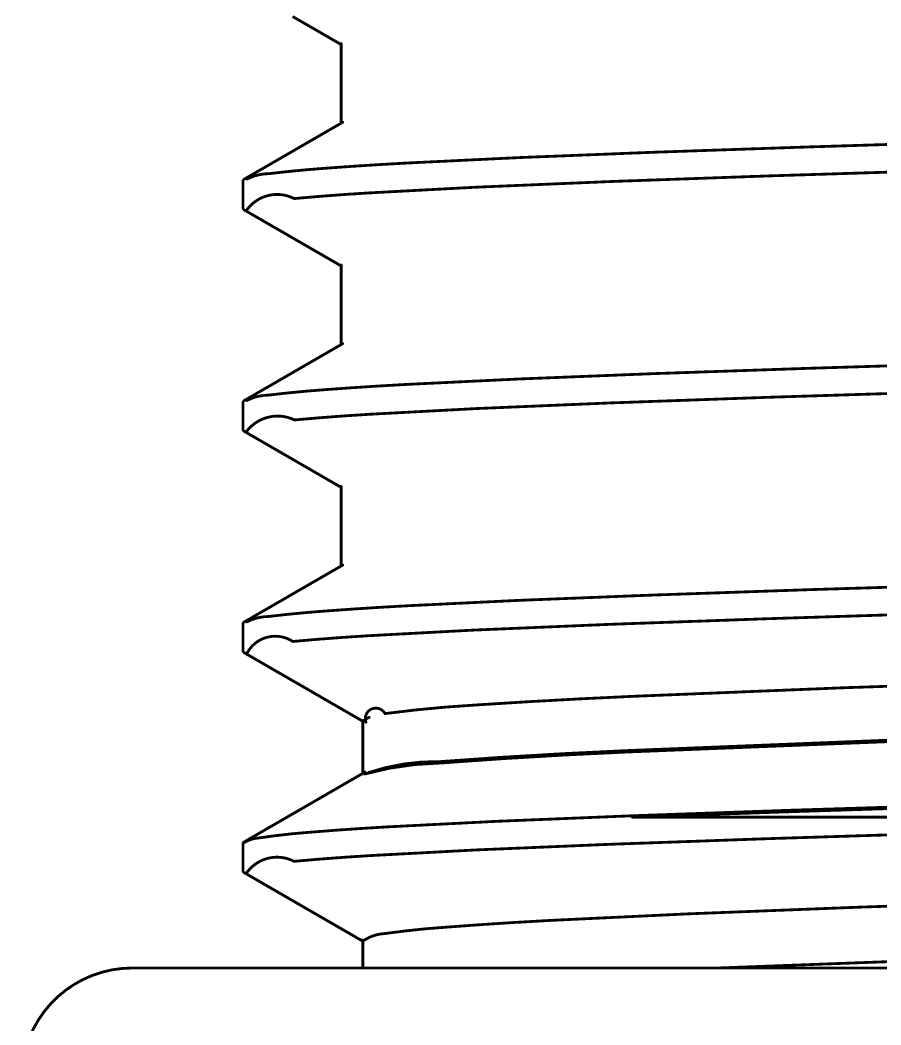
# Model space of a CAD drawing. Header units: inches. Extents: x -6 to 430, y 0 to 90.
# Drawn here: x 15.494 to 19.381, y 50.243 to 54.782 of the extents above; entities that cross this region are included whole.
import ezdxf

# ---------------------------------------------------------------- set-up
doc = ezdxf.new("R2010")
doc.units = ezdxf.units.IN
doc.layers.add('Mechanical 1', color=6, linetype='Continuous')

msp = doc.modelspace()

# ---------------------------------------------------------------- linework, layer by layer
at = {"layer": 'Mechanical 1'}
for points in [[(16.7243, 54.7979, 0.0127, 0.0127, 0), (16.7681, 54.7726, 0.0127, 0.0127, 0)], [(16.7681, 54.7726, 0.0127, 0.0127, 0), (16.812, 54.7472, 0.0127, 0.0127, 0)], [(16.812, 54.7472, 0.0127, 0.0127, 0), (16.8559, 54.7219, 0.0127, 0.0127, 0)], [(16.8559, 54.7219, 0.0127, 0.0127, 0), (16.8997, 54.6965, 0.0127, 0.0127, 0)], [(16.8997, 54.6965, 0.0127, 0.0127, 0), (16.9436, 54.6712, 0.0127, 0.0127, 0)], [(16.9436, 54.316, 0.0127, 0.0127, 0), (16.9436, 54.6752, 0.0127, 0.0127, 0)], [(16.8617, 54.2687, 0.0127, 0.0127, 0), (16.9508, 54.3202, 0.0127, 0.0127, 0)], [(16.7726, 54.2172, 0.0127, 0.0127, 0), (16.8172, 54.2429, 0.0127, 0.0127, 0)], [(16.8172, 54.2429, 0.0127, 0.0127, 0), (16.8617, 54.2687, 0.0127, 0.0127, 0)], [(19.0662, 54.2091, 0.0127, 0.0127, 0), (19.8526, 54.2334, 0.0127, 0.0127, 0)], [(16.6835, 54.1656, 0.0127, 0.0127, 0), (16.728, 54.1914, 0.0127, 0.0127, 0)], [(16.728, 54.1914, 0.0127, 0.0127, 0), (16.7726, 54.2172, 0.0127, 0.0127, 0)], [(18.3594, 54.1849, 0.0127, 0.0127, 0), (19.0662, 54.2091, 0.0127, 0.0127, 0)], [(16.6389, 54.1399, 0.0127, 0.0127, 0), (16.6835, 54.1656, 0.0127, 0.0127, 0)], [(17.2475, 54.1364, 0.0127, 0.0127, 0), (17.7484, 54.1606, 0.0127, 0.0127, 0)], [(17.7484, 54.1606, 0.0127, 0.0127, 0), (18.3594, 54.1849, 0.0127, 0.0127, 0)], [(16.5498, 54.0884, 0.0127, 0.0127, 0), (16.5944, 54.1141, 0.0127, 0.0127, 0)], [(16.5944, 54.1141, 0.0127, 0.0127, 0), (16.6389, 54.1399, 0.0127, 0.0127, 0)], [(16.6168, 54.0879, 0.0127, 0.0127, -0.01173), (16.8687, 54.1122, 0.0127, 0.0127, 0)], [(16.8687, 54.1122, 0.0127, 0.0127, -0.005504), (17.2475, 54.1364, 0.0127, 0.0127, 0)], [(18.8877, 54.0783, 0.0127, 0.0127, 0), (19.7052, 54.104, 0.0127, 0.0127, 0)], [(16.5, 53.9311, 0.0127, 0.0127, 0), (16.5, 54.0561, 0.0127, 0.0127, 0)], [(16.5052, 54.0626, 0.0127, 0.0127, 0), (16.5498, 54.0884, 0.0127, 0.0127, 0)], [(16.5186, 54.0637, 0.0127, 0.0127, -0.117616), (16.6168, 54.0879, 0.0127, 0.0127, 0)], [(17.5538, 54.0269, 0.0127, 0.0127, 0), (18.1643, 54.0526, 0.0127, 0.0127, 0)], [(18.1643, 54.0526, 0.0127, 0.0127, 0), (18.8877, 54.0783, 0.0127, 0.0127, 0)], [(17.0721, 54.0012, 0.0127, 0.0127, 0), (17.5538, 54.0269, 0.0127, 0.0127, 0)], [(16.5174, 53.924, 0.0127, 0.0127, -0.371371), (16.7313, 53.9755, 0.0127, 0.0127, 0)], [(16.7313, 53.9755, 0.0127, 0.0127, -0.008204), (17.0721, 54.0012, 0.0127, 0.0127, 0)], [(16.5043, 53.9251, 0.0127, 0.0127, 0), (16.5922, 53.8743, 0.0127, 0.0127, 0)], [(16.5922, 53.8743, 0.0127, 0.0127, 0), (16.6361, 53.8489, 0.0127, 0.0127, 0)], [(16.6361, 53.8489, 0.0127, 0.0127, 0), (16.68, 53.8236, 0.0127, 0.0127, 0)], [(16.68, 53.8236, 0.0127, 0.0127, 0), (16.7239, 53.7982, 0.0127, 0.0127, 0)], [(16.7239, 53.7982, 0.0127, 0.0127, 0), (16.7679, 53.7728, 0.0127, 0.0127, 0)], [(16.7679, 53.7728, 0.0127, 0.0127, 0), (16.8118, 53.7474, 0.0127, 0.0127, 0)], [(16.8118, 53.7474, 0.0127, 0.0127, 0), (16.8557, 53.722, 0.0127, 0.0127, 0)], [(16.8557, 53.722, 0.0127, 0.0127, 0), (16.8996, 53.6966, 0.0127, 0.0127, 0)], [(16.8996, 53.6966, 0.0127, 0.0127, 0), (16.9436, 53.6712, 0.0127, 0.0127, 0)], [(16.9436, 53.316, 0.0127, 0.0127, 0), (16.9436, 53.6752, 0.0127, 0.0127, 0)], [(16.8611, 53.2683, 0.0127, 0.0127, 0), (16.9502, 53.3198, 0.0127, 0.0127, 0)], [(16.772, 53.2168, 0.0127, 0.0127, 0), (16.8165, 53.2426, 0.0127, 0.0127, 0)], [(16.8165, 53.2426, 0.0127, 0.0127, 0), (16.8611, 53.2683, 0.0127, 0.0127, 0)], [(19.062, 53.209, 0.0127, 0.0127, 0), (19.8491, 53.2333, 0.0127, 0.0127, 0)], [(16.6829, 53.1653, 0.0127, 0.0127, 0), (16.7274, 53.191, 0.0127, 0.0127, 0)], [(16.7274, 53.191, 0.0127, 0.0127, 0), (16.772, 53.2168, 0.0127, 0.0127, 0)], [(18.3547, 53.1847, 0.0127, 0.0127, 0), (19.062, 53.209, 0.0127, 0.0127, 0)], [(16.6383, 53.1395, 0.0127, 0.0127, 0), (16.6829, 53.1653, 0.0127, 0.0127, 0)], [(17.2431, 53.1362, 0.0127, 0.0127, 0), (17.7437, 53.1604, 0.0127, 0.0127, 0)], [(17.7437, 53.1604, 0.0127, 0.0127, 0), (18.3547, 53.1847, 0.0127, 0.0127, 0)], [(16.5492, 53.088, 0.0127, 0.0127, 0), (16.5938, 53.1138, 0.0127, 0.0127, 0)], [(16.5938, 53.1138, 0.0127, 0.0127, 0), (16.6383, 53.1395, 0.0127, 0.0127, 0)], [(16.6146, 53.0876, 0.0127, 0.0127, -0.011966), (16.8652, 53.1119, 0.0127, 0.0127, 0)], [(16.8652, 53.1119, 0.0127, 0.0127, -0.005552), (17.2431, 53.1362, 0.0127, 0.0127, 0)], [(18.89, 53.0784, 0.0127, 0.0127, 0), (19.7071, 53.104, 0.0127, 0.0127, 0)], [(16.5, 52.9311, 0.0127, 0.0127, 0), (16.5, 53.0561, 0.0127, 0.0127, 0)], [(16.5046, 53.0623, 0.0127, 0.0127, 0), (16.5492, 53.088, 0.0127, 0.0127, 0)], [(16.5178, 53.0633, 0.0127, 0.0127, -0.118964), (16.6146, 53.0876, 0.0127, 0.0127, 0)], [(17.5562, 53.027, 0.0127, 0.0127, 0), (18.1668, 53.0527, 0.0127, 0.0127, 0)], [(18.1668, 53.0527, 0.0127, 0.0127, 0), (18.89, 53.0784, 0.0127, 0.0127, 0)], [(17.0742, 53.0013, 0.0127, 0.0127, 0), (17.5562, 53.027, 0.0127, 0.0127, 0)], [(16.5169, 52.9242, 0.0127, 0.0127, -0.35593), (16.7328, 52.9756, 0.0127, 0.0127, 0)], [(16.7328, 52.9756, 0.0127, 0.0127, -0.008151), (17.0742, 53.0013, 0.0127, 0.0127, 0)], [(16.504, 52.9252, 0.0127, 0.0127, 0), (16.5919, 52.8744, 0.0127, 0.0127, 0)], [(16.5919, 52.8744, 0.0127, 0.0127, 0), (16.6359, 52.849, 0.0127, 0.0127, 0)], [(16.6359, 52.849, 0.0127, 0.0127, 0), (16.6798, 52.8236, 0.0127, 0.0127, 0)], [(16.6798, 52.8236, 0.0127, 0.0127, 0), (16.7238, 52.7982, 0.0127, 0.0127, 0)], [(16.7238, 52.7982, 0.0127, 0.0127, 0), (16.7677, 52.7728, 0.0127, 0.0127, 0)], [(16.7677, 52.7728, 0.0127, 0.0127, 0), (16.8117, 52.7474, 0.0127, 0.0127, 0)], [(16.8117, 52.7474, 0.0127, 0.0127, 0), (16.8557, 52.7219, 0.0127, 0.0127, 0)], [(16.8557, 52.7219, 0.0127, 0.0127, 0), (16.8996, 52.6965, 0.0127, 0.0127, 0)], [(16.8996, 52.6965, 0.0127, 0.0127, 0), (16.9436, 52.6711, 0.0127, 0.0127, 0)], [(16.9436, 52.3159, 0.0127, 0.0127, 0), (16.9436, 52.6751, 0.0127, 0.0127, 0)], [(16.8609, 52.2681, 0.0127, 0.0127, 0), (16.9503, 52.3198, 0.0127, 0.0127, 0)], [(16.7714, 52.2164, 0.0127, 0.0127, 0), (16.8161, 52.2422, 0.0127, 0.0127, 0)], [(16.8161, 52.2422, 0.0127, 0.0127, 0), (16.8609, 52.2681, 0.0127, 0.0127, 0)], [(16.682, 52.1646, 0.0127, 0.0127, 0), (16.7267, 52.1905, 0.0127, 0.0127, 0)], [(16.7267, 52.1905, 0.0127, 0.0127, 0), (16.7714, 52.2164, 0.0127, 0.0127, 0)], [(18.3551, 52.1847, 0.0127, 0.0127, 0), (19.0623, 52.209, 0.0127, 0.0127, 0)], [(19.0623, 52.209, 0.0127, 0.0127, 0), (19.8494, 52.2333, 0.0127, 0.0127, 0)], [(16.6372, 52.1388, 0.0127, 0.0127, 0), (16.682, 52.1646, 0.0127, 0.0127, 0)], [(17.2435, 52.1362, 0.0127, 0.0127, 0), (17.7441, 52.1605, 0.0127, 0.0127, 0)], [(17.7441, 52.1605, 0.0127, 0.0127, 0), (18.3551, 52.1847, 0.0127, 0.0127, 0)], [(16.5478, 52.0871, 0.0127, 0.0127, 0), (16.5925, 52.1129, 0.0127, 0.0127, 0)], [(16.5925, 52.1129, 0.0127, 0.0127, 0), (16.6372, 52.1388, 0.0127, 0.0127, 0)], [(16.6148, 52.0876, 0.0127, 0.0127, -0.011946), (16.8655, 52.1119, 0.0127, 0.0127, 0)], [(16.8655, 52.1119, 0.0127, 0.0127, -0.005548), (17.2435, 52.1362, 0.0127, 0.0127, 0)], [(18.8789, 52.078, 0.0127, 0.0127, 0), (19.6978, 52.1038, 0.0127, 0.0127, 0)], [(16.5, 51.9311, 0.0127, 0.0127, 0), (16.5, 52.0561, 0.0127, 0.0127, 0)], [(16.5031, 52.0612, 0.0127, 0.0127, 0), (16.5478, 52.0871, 0.0127, 0.0127, 0)], [(16.5179, 52.0634, 0.0127, 0.0127, -0.118854), (16.6148, 52.0876, 0.0127, 0.0127, 0)], [(18.1547, 52.0522, 0.0127, 0.0127, 0), (18.8789, 52.078, 0.0127, 0.0127, 0)], [(17.0638, 52.0007, 0.0127, 0.0127, 0), (17.5444, 52.0264, 0.0127, 0.0127, 0)], [(17.5444, 52.0264, 0.0127, 0.0127, 0), (18.1547, 52.0522, 0.0127, 0.0127, 0)], [(16.5192, 51.9233, 0.0127, 0.0127, -0.439321), (16.7252, 51.9749, 0.0127, 0.0127, 0)], [(16.7253, 51.9749, 0.0127, 0.0127, -0.008409), (17.0638, 52.0006, 0.0127, 0.0127, 0)], [(16.5056, 51.9243, 0.0127, 0.0127, 0), (16.6128, 51.8623, 0.0127, 0.0127, 0)], [(16.6128, 51.8623, 0.0127, 0.0127, 0), (16.6664, 51.8313, 0.0127, 0.0127, 0)], [(16.6664, 51.8313, 0.0127, 0.0127, 0), (16.7201, 51.8003, 0.0127, 0.0127, 0)], [(16.7201, 51.8003, 0.0127, 0.0127, 0), (16.7737, 51.7694, 0.0127, 0.0127, 0)], [(19.2213, 51.7661, 0.0127, 0.0127, 0), (20.3776, 51.8051, 0.0127, 0.0127, 0)], [(16.7737, 51.7694, 0.0127, 0.0127, 0), (16.8273, 51.7384, 0.0127, 0.0127, 0)], [(16.8273, 51.7384, 0.0127, 0.0127, 0), (16.8809, 51.7074, 0.0127, 0.0127, 0)], [(18.2608, 51.7271, 0.0127, 0.0127, 0), (19.2213, 51.7661, 0.0127, 0.0127, 0)], [(16.8809, 51.7074, 0.0127, 0.0127, 0), (16.9345, 51.6764, 0.0127, 0.0127, 0)], [(17.5534, 51.6881, 0.0127, 0.0127, -0.005438), (18.2608, 51.7271, 0.0127, 0.0127, 0)], [(16.9345, 51.6764, 0.0127, 0.0127, 0), (16.9881, 51.6454, 0.0127, 0.0127, 0)], [(16.9881, 51.6454, 0.0127, 0.0127, 0), (17.0417, 51.6144, 0.0127, 0.0127, 0)], [(17.0555, 51.6102, 0.0127, 0.0127, -0.92702), (17.1417, 51.6491, 0.0127, 0.0127, 0)], [(17.1417, 51.6491, 0.0127, 0.0127, -0.018553), (17.5534, 51.6881, 0.0127, 0.0127, 0)], [(17.0417, 51.3793, 0.0127, 0.0127, 0), (17.0417, 51.6183, 0.0127, 0.0127, 0)], [(17.0562, 51.6249, 0.0127, 0.0127, 0), (17.0699, 51.6322, 0.0127, 0.0127, 0)], [(18.219, 51.4813, 0.0127, 0.0127, 0), (19.4521, 51.5305, 0.0127, 0.0127, 0)], [(18.236, 51.4757, 0.0127, 0.0127, 0), (19.4907, 51.5255, 0.0127, 0.0127, 0)], [(17.3904, 51.4322, 0.0127, 0.0127, -0.007983), (18.219, 51.4813, 0.0127, 0.0127, 0)], [(17.3941, 51.426, 0.0127, 0.0127, -0.008251), (18.236, 51.4757, 0.0127, 0.0127, 0)], [(17.0493, 51.3762, 0.0127, 0.0127, -0.063335), (17.3941, 51.426, 0.0127, 0.0127, 0)], [(17.0685, 51.383, 0.0127, 0.0127, -0.085987), (17.3904, 51.4322, 0.0127, 0.0127, 0)], [(16.9417, 51.3215, 0.0127, 0.0127, 0), (17.0514, 51.3849, 0.0127, 0.0127, 0)], [(16.832, 51.258, 0.0127, 0.0127, 0), (16.8868, 51.2897, 0.0127, 0.0127, 0)], [(16.8868, 51.2897, 0.0127, 0.0127, 0), (16.9417, 51.3215, 0.0127, 0.0127, 0)], [(16.7771, 51.2263, 0.0127, 0.0127, 0), (16.832, 51.258, 0.0127, 0.0127, 0)], [(18.9733, 51.2125, 0.0127, 0.0127, 0), (19.7761, 51.2375, 0.0127, 0.0127, 0)], [(16.6674, 51.1629, 0.0127, 0.0127, 0), (16.7222, 51.1946, 0.0127, 0.0127, 0)], [(16.7222, 51.1946, 0.0127, 0.0127, 0), (16.7771, 51.2263, 0.0127, 0.0127, 0)], [(18.2574, 51.1875, 0.0127, 0.0127, 0), (18.9733, 51.2125, 0.0127, 0.0127, 0)], [(18.2595, 51.181, 0.0127, 0.0127, 0), (18.6047, 51.1935, 0.0127, 0.0127, 0)], [(18.6047, 51.1935, 0.0127, 0.0127, 0), (18.9751, 51.206, 0.0127, 0.0127, 0)], [(18.9751, 51.206, 0.0127, 0.0127, 0), (19.367, 51.2185, 0.0127, 0.0127, 0)], [(19.367, 51.2185, 0.0127, 0.0127, 0), (19.7777, 51.231, 0.0127, 0.0127, 0)], [(16.6125, 51.1312, 0.0127, 0.0127, 0), (16.6674, 51.1629, 0.0127, 0.0127, 0)], [(17.1539, 51.1375, 0.0127, 0.0127, 0), (17.6459, 51.1625, 0.0127, 0.0127, 0)], [(17.6459, 51.1625, 0.0127, 0.0127, 0), (18.2574, 51.1875, 0.0127, 0.0127, 0)], [(18.2595, 51.1811, 0.0127, 0.0127, 0), (22.498, 51.1811, 0.0127, 0.0127, 0)], [(16.5576, 51.0995, 0.0127, 0.0127, 0), (16.6125, 51.1312, 0.0127, 0.0127, 0)], [(16.5728, 51.0875, 0.0127, 0.0127, -0.018801), (16.794, 51.1125, 0.0127, 0.0127, 0)], [(16.794, 51.1125, 0.0127, 0.0127, -0.006683), (17.1539, 51.1375, 0.0127, 0.0127, 0)], [(18.8875, 51.0847, 0.0127, 0.0127, 0), (19.7049, 51.1104, 0.0127, 0.0127, 0)], [(16.5, 51.0625, 0.0127, 0.0127, -0.13249), (16.5728, 51.0875, 0.0127, 0.0127, 0)], [(16.5, 50.9375, 0.0127, 0.0127, 0), (16.5, 51.0625, 0.0127, 0.0127, 0)], [(16.5027, 51.0677, 0.0127, 0.0127, 0), (16.5576, 51.0995, 0.0127, 0.0127, 0)], [(17.5535, 51.0333, 0.0127, 0.0127, 0), (18.164, 51.059, 0.0127, 0.0127, 0)], [(18.164, 51.059, 0.0127, 0.0127, 0), (18.8875, 51.0847, 0.0127, 0.0127, 0)], [(17.0718, 51.0075, 0.0127, 0.0127, 0), (17.5535, 51.0333, 0.0127, 0.0127, 0)], [(16.5174, 50.9304, 0.0127, 0.0127, -0.373271), (16.7311, 50.9818, 0.0127, 0.0127, 0)], [(16.7311, 50.9818, 0.0127, 0.0127, -0.00821), (17.0718, 51.0075, 0.0127, 0.0127, 0)], [(16.5041, 50.9316, 0.0127, 0.0127, 0), (16.6115, 50.8695, 0.0127, 0.0127, 0)], [(16.6115, 50.8695, 0.0127, 0.0127, 0), (16.6653, 50.8385, 0.0127, 0.0127, 0)], [(16.6653, 50.8385, 0.0127, 0.0127, 0), (16.719, 50.8074, 0.0127, 0.0127, 0)], [(16.719, 50.8074, 0.0127, 0.0127, 0), (16.7727, 50.7763, 0.0127, 0.0127, 0)], [(19.2888, 50.7749, 0.0127, 0.0127, 0), (20.1719, 50.8049, 0.0127, 0.0127, 0)], [(16.7727, 50.7763, 0.0127, 0.0127, 0), (16.8265, 50.7453, 0.0127, 0.0127, 0)], [(16.8265, 50.7453, 0.0127, 0.0127, 0), (16.8802, 50.7142, 0.0127, 0.0127, 0)], [(17.8906, 50.715, 0.0127, 0.0127, 0), (18.5198, 50.7449, 0.0127, 0.0127, 0)], [(18.5198, 50.7449, 0.0127, 0.0127, 0), (19.2888, 50.7749, 0.0127, 0.0127, 0)], [(16.8802, 50.7142, 0.0127, 0.0127, 0), (16.9339, 50.6832, 0.0127, 0.0127, 0)], [(17.4256, 50.685, 0.0127, 0.0127, -0.005895), (17.8906, 50.715, 0.0127, 0.0127, 0)], [(16.9339, 50.6832, 0.0127, 0.0127, 0), (16.9877, 50.6521, 0.0127, 0.0127, 0)], [(16.9877, 50.6521, 0.0127, 0.0127, 0), (17.0414, 50.621, 0.0127, 0.0127, 0)], [(17.0474, 50.6251, 0.0127, 0.0127, -0.131638), (17.1373, 50.6551, 0.0127, 0.0127, 0)], [(17.1373, 50.6551, 0.0127, 0.0127, -0.018314), (17.4256, 50.685, 0.0127, 0.0127, 0)], [(17.0414, 50.5, 0.0127, 0.0127, 0), (17.0414, 50.6266, 0.0127, 0.0127, 0)], [(18.6466, 50.5, 0.0127, 0.0127, 0), (19.6524, 50.5375, 0.0127, 0.0127, 0)], [(15.5, 50, 0.0127, 0.0127, -0.414214), (16, 50.5, 0.0127, 0.0127, 0)], [(16, 50.5, 0.0127, 0.0127, 0), (29, 50.5, 0.0127, 0.0127, 0)]]:
    msp.add_lwpolyline(points, format="xyseb", dxfattribs=at)
for points in [[(16.765, 54.7726, 0.00635, 0.00635, 1), (16.7713, 54.7726, 0.00635, 0.00635, 1)], [(16.765, 54.7726, 0.00635, 0.00635, 1), (16.7713, 54.7726, 0.00635, 0.00635, 1)], [(16.8088, 54.7472, 0.00635, 0.00635, 1), (16.8152, 54.7472, 0.00635, 0.00635, 1)], [(16.8088, 54.7472, 0.00635, 0.00635, 1), (16.8152, 54.7472, 0.00635, 0.00635, 1)], [(16.8527, 54.7219, 0.00635, 0.00635, 1), (16.859, 54.7219, 0.00635, 0.00635, 1)], [(16.8527, 54.7219, 0.00635, 0.00635, 1), (16.859, 54.7219, 0.00635, 0.00635, 1)], [(16.8965, 54.6965, 0.00635, 0.00635, 1), (16.9029, 54.6965, 0.00635, 0.00635, 1)], [(16.8965, 54.6965, 0.00635, 0.00635, 1), (16.9029, 54.6965, 0.00635, 0.00635, 1)], [(16.9404, 54.6752, 0.00635, 0.00635, 1), (16.9467, 54.6752, 0.00635, 0.00635, 1)], [(16.9404, 54.6712, 0.00635, 0.00635, 1), (16.9467, 54.6712, 0.00635, 0.00635, 1)], [(16.9404, 54.316, 0.00635, 0.00635, 1), (16.9467, 54.316, 0.00635, 0.00635, 1)], [(16.9477, 54.3202, 0.00635, 0.00635, 1), (16.954, 54.3202, 0.00635, 0.00635, 1)], [(16.814, 54.2429, 0.00635, 0.00635, 1), (16.8203, 54.2429, 0.00635, 0.00635, 1)], [(16.814, 54.2429, 0.00635, 0.00635, 1), (16.8203, 54.2429, 0.00635, 0.00635, 1)], [(16.8585, 54.2687, 0.00635, 0.00635, 1), (16.8649, 54.2687, 0.00635, 0.00635, 1)], [(16.8585, 54.2687, 0.00635, 0.00635, 1), (16.8649, 54.2687, 0.00635, 0.00635, 1)], [(16.7249, 54.1914, 0.00635, 0.00635, 1), (16.7312, 54.1914, 0.00635, 0.00635, 1)], [(16.7249, 54.1914, 0.00635, 0.00635, 1), (16.7312, 54.1914, 0.00635, 0.00635, 1)], [(16.7694, 54.2172, 0.00635, 0.00635, 1), (16.7758, 54.2172, 0.00635, 0.00635, 1)], [(16.7694, 54.2172, 0.00635, 0.00635, 1), (16.7758, 54.2172, 0.00635, 0.00635, 1)], [(19.063, 54.2091, 0.00635, 0.00635, 1), (19.0694, 54.2091, 0.00635, 0.00635, 1)], [(19.063, 54.2091, 0.00635, 0.00635, 1), (19.0694, 54.2091, 0.00635, 0.00635, 1)], [(16.6803, 54.1656, 0.00635, 0.00635, 1), (16.6867, 54.1656, 0.00635, 0.00635, 1)], [(16.6803, 54.1656, 0.00635, 0.00635, 1), (16.6867, 54.1656, 0.00635, 0.00635, 1)], [(17.7452, 54.1606, 0.00635, 0.00635, 1), (17.7516, 54.1606, 0.00635, 0.00635, 1)], [(17.7452, 54.1606, 0.00635, 0.00635, 1), (17.7516, 54.1606, 0.00635, 0.00635, 1)], [(18.3562, 54.1849, 0.00635, 0.00635, 1), (18.3625, 54.1849, 0.00635, 0.00635, 1)], [(18.3562, 54.1849, 0.00635, 0.00635, 1), (18.3625, 54.1849, 0.00635, 0.00635, 1)], [(16.5912, 54.1141, 0.00635, 0.00635, 1), (16.5975, 54.1141, 0.00635, 0.00635, 1)], [(16.5912, 54.1141, 0.00635, 0.00635, 1), (16.5975, 54.1141, 0.00635, 0.00635, 1)], [(16.6357, 54.1399, 0.00635, 0.00635, 1), (16.6421, 54.1399, 0.00635, 0.00635, 1)], [(16.6357, 54.1399, 0.00635, 0.00635, 1), (16.6421, 54.1399, 0.00635, 0.00635, 1)], [(16.8656, 54.1122, 0.00635, 0.00635, 1), (16.8719, 54.1122, 0.00635, 0.00635, 1)], [(16.8656, 54.1122, 0.00635, 0.00635, 1), (16.8719, 54.1122, 0.00635, 0.00635, 1)], [(17.2443, 54.1364, 0.00635, 0.00635, 1), (17.2506, 54.1364, 0.00635, 0.00635, 1)], [(17.2443, 54.1364, 0.00635, 0.00635, 1), (17.2506, 54.1364, 0.00635, 0.00635, 1)], [(16.4968, 54.0561, 0.00635, 0.00635, 1), (16.5032, 54.0561, 0.00635, 0.00635, 1)], [(16.5021, 54.0626, 0.00635, 0.00635, 1), (16.5084, 54.0626, 0.00635, 0.00635, 1)], [(16.5155, 54.0637, 0.00635, 0.00635, 1), (16.5218, 54.0637, 0.00635, 0.00635, 1)], [(16.5466, 54.0884, 0.00635, 0.00635, 1), (16.553, 54.0884, 0.00635, 0.00635, 1)], [(16.5466, 54.0884, 0.00635, 0.00635, 1), (16.553, 54.0884, 0.00635, 0.00635, 1)], [(16.6136, 54.0879, 0.00635, 0.00635, 1), (16.62, 54.0879, 0.00635, 0.00635, 1)], [(16.6136, 54.0879, 0.00635, 0.00635, 1), (16.62, 54.0879, 0.00635, 0.00635, 1)], [(18.1611, 54.0526, 0.00635, 0.00635, 1), (18.1675, 54.0526, 0.00635, 0.00635, 1)], [(18.1611, 54.0526, 0.00635, 0.00635, 1), (18.1675, 54.0526, 0.00635, 0.00635, 1)], [(18.8845, 54.0783, 0.00635, 0.00635, 1), (18.8909, 54.0783, 0.00635, 0.00635, 1)], [(18.8845, 54.0783, 0.00635, 0.00635, 1), (18.8909, 54.0783, 0.00635, 0.00635, 1)], [(17.5506, 54.0269, 0.00635, 0.00635, 1), (17.5569, 54.0269, 0.00635, 0.00635, 1)], [(17.5506, 54.0269, 0.00635, 0.00635, 1), (17.5569, 54.0269, 0.00635, 0.00635, 1)], [(16.7281, 53.9755, 0.00635, 0.00635, 1), (16.7344, 53.9755, 0.00635, 0.00635, 1)], [(16.7281, 53.9755, 0.00635, 0.00635, 1), (16.7344, 53.9755, 0.00635, 0.00635, 1)], [(17.0689, 54.0012, 0.00635, 0.00635, 1), (17.0752, 54.0012, 0.00635, 0.00635, 1)], [(17.0689, 54.0012, 0.00635, 0.00635, 1), (17.0752, 54.0012, 0.00635, 0.00635, 1)], [(16.4968, 53.9311, 0.00635, 0.00635, 1), (16.5032, 53.9311, 0.00635, 0.00635, 1)], [(16.5012, 53.9251, 0.00635, 0.00635, 1), (16.5075, 53.9251, 0.00635, 0.00635, 1)], [(16.5142, 53.924, 0.00635, 0.00635, 1), (16.5206, 53.924, 0.00635, 0.00635, 1)], [(16.589, 53.8743, 0.00635, 0.00635, 1), (16.5953, 53.8743, 0.00635, 0.00635, 1)], [(16.589, 53.8743, 0.00635, 0.00635, 1), (16.5953, 53.8743, 0.00635, 0.00635, 1)], [(16.6329, 53.8489, 0.00635, 0.00635, 1), (16.6393, 53.8489, 0.00635, 0.00635, 1)], [(16.6329, 53.8489, 0.00635, 0.00635, 1), (16.6393, 53.8489, 0.00635, 0.00635, 1)], [(16.6768, 53.8236, 0.00635, 0.00635, 1), (16.6832, 53.8236, 0.00635, 0.00635, 1)], [(16.6768, 53.8236, 0.00635, 0.00635, 1), (16.6832, 53.8236, 0.00635, 0.00635, 1)], [(16.7208, 53.7982, 0.00635, 0.00635, 1), (16.7271, 53.7982, 0.00635, 0.00635, 1)], [(16.7208, 53.7982, 0.00635, 0.00635, 1), (16.7271, 53.7982, 0.00635, 0.00635, 1)], [(16.7647, 53.7728, 0.00635, 0.00635, 1), (16.771, 53.7728, 0.00635, 0.00635, 1)], [(16.7647, 53.7728, 0.00635, 0.00635, 1), (16.771, 53.7728, 0.00635, 0.00635, 1)], [(16.8086, 53.7474, 0.00635, 0.00635, 1), (16.815, 53.7474, 0.00635, 0.00635, 1)], [(16.8086, 53.7474, 0.00635, 0.00635, 1), (16.815, 53.7474, 0.00635, 0.00635, 1)], [(16.8525, 53.722, 0.00635, 0.00635, 1), (16.8589, 53.722, 0.00635, 0.00635, 1)], [(16.8525, 53.722, 0.00635, 0.00635, 1), (16.8589, 53.722, 0.00635, 0.00635, 1)], [(16.8965, 53.6966, 0.00635, 0.00635, 1), (16.9028, 53.6966, 0.00635, 0.00635, 1)], [(16.8965, 53.6966, 0.00635, 0.00635, 1), (16.9028, 53.6966, 0.00635, 0.00635, 1)], [(16.9404, 53.6752, 0.00635, 0.00635, 1), (16.9467, 53.6752, 0.00635, 0.00635, 1)], [(16.9404, 53.6712, 0.00635, 0.00635, 1), (16.9467, 53.6712, 0.00635, 0.00635, 1)], [(16.9404, 53.316, 0.00635, 0.00635, 1), (16.9467, 53.316, 0.00635, 0.00635, 1)], [(16.947, 53.3198, 0.00635, 0.00635, 1), (16.9534, 53.3198, 0.00635, 0.00635, 1)], [(16.8134, 53.2426, 0.00635, 0.00635, 1), (16.8197, 53.2426, 0.00635, 0.00635, 1)], [(16.8134, 53.2426, 0.00635, 0.00635, 1), (16.8197, 53.2426, 0.00635, 0.00635, 1)], [(16.8579, 53.2683, 0.00635, 0.00635, 1), (16.8643, 53.2683, 0.00635, 0.00635, 1)], [(16.8579, 53.2683, 0.00635, 0.00635, 1), (16.8643, 53.2683, 0.00635, 0.00635, 1)], [(16.7242, 53.191, 0.00635, 0.00635, 1), (16.7306, 53.191, 0.00635, 0.00635, 1)], [(16.7242, 53.191, 0.00635, 0.00635, 1), (16.7306, 53.191, 0.00635, 0.00635, 1)], [(16.7688, 53.2168, 0.00635, 0.00635, 1), (16.7752, 53.2168, 0.00635, 0.00635, 1)], [(16.7688, 53.2168, 0.00635, 0.00635, 1), (16.7752, 53.2168, 0.00635, 0.00635, 1)], [(19.0588, 53.209, 0.00635, 0.00635, 1), (19.0652, 53.209, 0.00635, 0.00635, 1)], [(19.0588, 53.209, 0.00635, 0.00635, 1), (19.0652, 53.209, 0.00635, 0.00635, 1)], [(16.6797, 53.1653, 0.00635, 0.00635, 1), (16.686, 53.1653, 0.00635, 0.00635, 1)], [(16.6797, 53.1653, 0.00635, 0.00635, 1), (16.686, 53.1653, 0.00635, 0.00635, 1)], [(17.7405, 53.1604, 0.00635, 0.00635, 1), (17.7469, 53.1604, 0.00635, 0.00635, 1)], [(17.7405, 53.1604, 0.00635, 0.00635, 1), (17.7469, 53.1604, 0.00635, 0.00635, 1)], [(18.3516, 53.1847, 0.00635, 0.00635, 1), (18.3579, 53.1847, 0.00635, 0.00635, 1)], [(18.3516, 53.1847, 0.00635, 0.00635, 1), (18.3579, 53.1847, 0.00635, 0.00635, 1)], [(16.5906, 53.1138, 0.00635, 0.00635, 1), (16.5969, 53.1138, 0.00635, 0.00635, 1)], [(16.5906, 53.1138, 0.00635, 0.00635, 1), (16.5969, 53.1138, 0.00635, 0.00635, 1)], [(16.6351, 53.1395, 0.00635, 0.00635, 1), (16.6415, 53.1395, 0.00635, 0.00635, 1)], [(16.6351, 53.1395, 0.00635, 0.00635, 1), (16.6415, 53.1395, 0.00635, 0.00635, 1)], [(16.862, 53.1119, 0.00635, 0.00635, 1), (16.8684, 53.1119, 0.00635, 0.00635, 1)], [(16.862, 53.1119, 0.00635, 0.00635, 1), (16.8684, 53.1119, 0.00635, 0.00635, 1)], [(17.24, 53.1362, 0.00635, 0.00635, 1), (17.2463, 53.1362, 0.00635, 0.00635, 1)], [(17.24, 53.1362, 0.00635, 0.00635, 1), (17.2463, 53.1362, 0.00635, 0.00635, 1)], [(16.4968, 53.0561, 0.00635, 0.00635, 1), (16.5032, 53.0561, 0.00635, 0.00635, 1)], [(16.5015, 53.0623, 0.00635, 0.00635, 1), (16.5078, 53.0623, 0.00635, 0.00635, 1)], [(16.5146, 53.0633, 0.00635, 0.00635, 1), (16.521, 53.0633, 0.00635, 0.00635, 1)], [(16.546, 53.088, 0.00635, 0.00635, 1), (16.5524, 53.088, 0.00635, 0.00635, 1)], [(16.546, 53.088, 0.00635, 0.00635, 1), (16.5524, 53.088, 0.00635, 0.00635, 1)], [(16.6114, 53.0876, 0.00635, 0.00635, 1), (16.6177, 53.0876, 0.00635, 0.00635, 1)], [(16.6114, 53.0876, 0.00635, 0.00635, 1), (16.6177, 53.0876, 0.00635, 0.00635, 1)], [(18.1636, 53.0527, 0.00635, 0.00635, 1), (18.17, 53.0527, 0.00635, 0.00635, 1)], [(18.1636, 53.0527, 0.00635, 0.00635, 1), (18.17, 53.0527, 0.00635, 0.00635, 1)], [(18.8868, 53.0784, 0.00635, 0.00635, 1), (18.8932, 53.0784, 0.00635, 0.00635, 1)], [(18.8868, 53.0784, 0.00635, 0.00635, 1), (18.8932, 53.0784, 0.00635, 0.00635, 1)], [(17.553, 53.027, 0.00635, 0.00635, 1), (17.5594, 53.027, 0.00635, 0.00635, 1)], [(17.553, 53.027, 0.00635, 0.00635, 1), (17.5594, 53.027, 0.00635, 0.00635, 1)], [(16.7297, 52.9756, 0.00635, 0.00635, 1), (16.736, 52.9756, 0.00635, 0.00635, 1)], [(16.7297, 52.9756, 0.00635, 0.00635, 1), (16.736, 52.9756, 0.00635, 0.00635, 1)], [(17.071, 53.0013, 0.00635, 0.00635, 1), (17.0774, 53.0013, 0.00635, 0.00635, 1)], [(17.071, 53.0013, 0.00635, 0.00635, 1), (17.0774, 53.0013, 0.00635, 0.00635, 1)], [(16.4968, 52.9311, 0.00635, 0.00635, 1), (16.5032, 52.9311, 0.00635, 0.00635, 1)], [(16.5008, 52.9252, 0.00635, 0.00635, 1), (16.5072, 52.9252, 0.00635, 0.00635, 1)], [(16.5137, 52.9242, 0.00635, 0.00635, 1), (16.5201, 52.9242, 0.00635, 0.00635, 1)], [(16.5887, 52.8744, 0.00635, 0.00635, 1), (16.5951, 52.8744, 0.00635, 0.00635, 1)], [(16.5887, 52.8744, 0.00635, 0.00635, 1), (16.5951, 52.8744, 0.00635, 0.00635, 1)], [(16.6327, 52.849, 0.00635, 0.00635, 1), (16.6391, 52.849, 0.00635, 0.00635, 1)], [(16.6327, 52.849, 0.00635, 0.00635, 1), (16.6391, 52.849, 0.00635, 0.00635, 1)], [(16.6767, 52.8236, 0.00635, 0.00635, 1), (16.683, 52.8236, 0.00635, 0.00635, 1)], [(16.6767, 52.8236, 0.00635, 0.00635, 1), (16.683, 52.8236, 0.00635, 0.00635, 1)], [(16.7206, 52.7982, 0.00635, 0.00635, 1), (16.727, 52.7982, 0.00635, 0.00635, 1)], [(16.7206, 52.7982, 0.00635, 0.00635, 1), (16.727, 52.7982, 0.00635, 0.00635, 1)], [(16.7646, 52.7728, 0.00635, 0.00635, 1), (16.7709, 52.7728, 0.00635, 0.00635, 1)], [(16.7646, 52.7728, 0.00635, 0.00635, 1), (16.7709, 52.7728, 0.00635, 0.00635, 1)], [(16.8085, 52.7474, 0.00635, 0.00635, 1), (16.8149, 52.7474, 0.00635, 0.00635, 1)], [(16.8085, 52.7474, 0.00635, 0.00635, 1), (16.8149, 52.7474, 0.00635, 0.00635, 1)], [(16.8525, 52.7219, 0.00635, 0.00635, 1), (16.8588, 52.7219, 0.00635, 0.00635, 1)], [(16.8525, 52.7219, 0.00635, 0.00635, 1), (16.8588, 52.7219, 0.00635, 0.00635, 1)], [(16.8964, 52.6965, 0.00635, 0.00635, 1), (16.9028, 52.6965, 0.00635, 0.00635, 1)], [(16.8964, 52.6965, 0.00635, 0.00635, 1), (16.9028, 52.6965, 0.00635, 0.00635, 1)], [(16.9404, 52.6751, 0.00635, 0.00635, 1), (16.9467, 52.6751, 0.00635, 0.00635, 1)], [(16.9404, 52.6711, 0.00635, 0.00635, 1), (16.9467, 52.6711, 0.00635, 0.00635, 1)], [(16.9404, 52.3159, 0.00635, 0.00635, 1), (16.9467, 52.3159, 0.00635, 0.00635, 1)], [(16.9471, 52.3198, 0.00635, 0.00635, 1), (16.9535, 52.3198, 0.00635, 0.00635, 1)], [(16.813, 52.2422, 0.00635, 0.00635, 1), (16.8193, 52.2422, 0.00635, 0.00635, 1)], [(16.813, 52.2422, 0.00635, 0.00635, 1), (16.8193, 52.2422, 0.00635, 0.00635, 1)], [(16.8577, 52.2681, 0.00635, 0.00635, 1), (16.864, 52.2681, 0.00635, 0.00635, 1)], [(16.8577, 52.2681, 0.00635, 0.00635, 1), (16.864, 52.2681, 0.00635, 0.00635, 1)], [(16.7235, 52.1905, 0.00635, 0.00635, 1), (16.7299, 52.1905, 0.00635, 0.00635, 1)], [(16.7235, 52.1905, 0.00635, 0.00635, 1), (16.7299, 52.1905, 0.00635, 0.00635, 1)], [(16.7682, 52.2164, 0.00635, 0.00635, 1), (16.7746, 52.2164, 0.00635, 0.00635, 1)], [(16.7682, 52.2164, 0.00635, 0.00635, 1), (16.7746, 52.2164, 0.00635, 0.00635, 1)], [(19.0592, 52.209, 0.00635, 0.00635, 1), (19.0655, 52.209, 0.00635, 0.00635, 1)], [(19.0592, 52.209, 0.00635, 0.00635, 1), (19.0655, 52.209, 0.00635, 0.00635, 1)], [(16.6788, 52.1646, 0.00635, 0.00635, 1), (16.6851, 52.1646, 0.00635, 0.00635, 1)], [(16.6788, 52.1646, 0.00635, 0.00635, 1), (16.6851, 52.1646, 0.00635, 0.00635, 1)], [(17.7409, 52.1605, 0.00635, 0.00635, 1), (17.7473, 52.1605, 0.00635, 0.00635, 1)], [(17.7409, 52.1605, 0.00635, 0.00635, 1), (17.7473, 52.1605, 0.00635, 0.00635, 1)], [(18.3519, 52.1847, 0.00635, 0.00635, 1), (18.3583, 52.1847, 0.00635, 0.00635, 1)], [(18.3519, 52.1847, 0.00635, 0.00635, 1), (18.3583, 52.1847, 0.00635, 0.00635, 1)], [(16.5893, 52.1129, 0.00635, 0.00635, 1), (16.5957, 52.1129, 0.00635, 0.00635, 1)], [(16.5893, 52.1129, 0.00635, 0.00635, 1), (16.5957, 52.1129, 0.00635, 0.00635, 1)], [(16.6341, 52.1388, 0.00635, 0.00635, 1), (16.6404, 52.1388, 0.00635, 0.00635, 1)], [(16.6341, 52.1388, 0.00635, 0.00635, 1), (16.6404, 52.1388, 0.00635, 0.00635, 1)], [(16.8623, 52.1119, 0.00635, 0.00635, 1), (16.8687, 52.1119, 0.00635, 0.00635, 1)], [(16.8623, 52.1119, 0.00635, 0.00635, 1), (16.8687, 52.1119, 0.00635, 0.00635, 1)], [(17.2403, 52.1362, 0.00635, 0.00635, 1), (17.2467, 52.1362, 0.00635, 0.00635, 1)], [(17.2403, 52.1362, 0.00635, 0.00635, 1), (17.2467, 52.1362, 0.00635, 0.00635, 1)], [(16.4968, 52.0561, 0.00635, 0.00635, 1), (16.5032, 52.0561, 0.00635, 0.00635, 1)], [(16.4999, 52.0612, 0.00635, 0.00635, 1), (16.5062, 52.0612, 0.00635, 0.00635, 1)], [(16.5147, 52.0634, 0.00635, 0.00635, 1), (16.521, 52.0634, 0.00635, 0.00635, 1)], [(16.5446, 52.0871, 0.00635, 0.00635, 1), (16.551, 52.0871, 0.00635, 0.00635, 1)], [(16.5446, 52.0871, 0.00635, 0.00635, 1), (16.551, 52.0871, 0.00635, 0.00635, 1)], [(16.6116, 52.0876, 0.00635, 0.00635, 1), (16.6179, 52.0876, 0.00635, 0.00635, 1)], [(16.6116, 52.0876, 0.00635, 0.00635, 1), (16.6179, 52.0876, 0.00635, 0.00635, 1)], [(18.8757, 52.078, 0.00635, 0.00635, 1), (18.8821, 52.078, 0.00635, 0.00635, 1)], [(18.8757, 52.078, 0.00635, 0.00635, 1), (18.8821, 52.078, 0.00635, 0.00635, 1)], [(17.5412, 52.0264, 0.00635, 0.00635, 1), (17.5475, 52.0264, 0.00635, 0.00635, 1)], [(17.5412, 52.0264, 0.00635, 0.00635, 1), (17.5475, 52.0264, 0.00635, 0.00635, 1)], [(18.1516, 52.0522, 0.00635, 0.00635, 1), (18.1579, 52.0522, 0.00635, 0.00635, 1)], [(18.1516, 52.0522, 0.00635, 0.00635, 1), (18.1579, 52.0522, 0.00635, 0.00635, 1)], [(16.7221, 51.9749, 0.00635, 0.00635, 1), (16.7284, 51.9749, 0.00635, 0.00635, 1)], [(16.7221, 51.9749, 0.00635, 0.00635, 1), (16.7284, 51.9749, 0.00635, 0.00635, 1)], [(17.0606, 52.0007, 0.00635, 0.00635, 1), (17.067, 52.0007, 0.00635, 0.00635, 1)], [(17.0606, 52.0006, 0.00635, 0.00635, 1), (17.067, 52.0006, 0.00635, 0.00635, 1)], [(16.4968, 51.9311, 0.00635, 0.00635, 1), (16.5032, 51.9311, 0.00635, 0.00635, 1)], [(16.5024, 51.9243, 0.00635, 0.00635, 1), (16.5088, 51.9243, 0.00635, 0.00635, 1)], [(16.516, 51.9233, 0.00635, 0.00635, 1), (16.5224, 51.9233, 0.00635, 0.00635, 1)], [(16.6097, 51.8623, 0.00635, 0.00635, 1), (16.616, 51.8623, 0.00635, 0.00635, 1)], [(16.6097, 51.8623, 0.00635, 0.00635, 1), (16.616, 51.8623, 0.00635, 0.00635, 1)], [(16.6633, 51.8313, 0.00635, 0.00635, 1), (16.6696, 51.8313, 0.00635, 0.00635, 1)], [(16.6633, 51.8313, 0.00635, 0.00635, 1), (16.6696, 51.8313, 0.00635, 0.00635, 1)], [(16.7169, 51.8003, 0.00635, 0.00635, 1), (16.7232, 51.8003, 0.00635, 0.00635, 1)], [(16.7169, 51.8003, 0.00635, 0.00635, 1), (16.7232, 51.8003, 0.00635, 0.00635, 1)], [(16.7705, 51.7694, 0.00635, 0.00635, 1), (16.7768, 51.7694, 0.00635, 0.00635, 1)], [(16.7705, 51.7694, 0.00635, 0.00635, 1), (16.7768, 51.7694, 0.00635, 0.00635, 1)], [(16.8241, 51.7384, 0.00635, 0.00635, 1), (16.8304, 51.7384, 0.00635, 0.00635, 1)], [(16.8241, 51.7384, 0.00635, 0.00635, 1), (16.8304, 51.7384, 0.00635, 0.00635, 1)], [(19.2181, 51.7661, 0.00635, 0.00635, 1), (19.2245, 51.7661, 0.00635, 0.00635, 1)], [(19.2181, 51.7661, 0.00635, 0.00635, 1), (19.2245, 51.7661, 0.00635, 0.00635, 1)], [(16.8777, 51.7074, 0.00635, 0.00635, 1), (16.884, 51.7074, 0.00635, 0.00635, 1)], [(16.8777, 51.7074, 0.00635, 0.00635, 1), (16.884, 51.7074, 0.00635, 0.00635, 1)], [(18.2576, 51.7271, 0.00635, 0.00635, 1), (18.264, 51.7271, 0.00635, 0.00635, 1)], [(18.2576, 51.7271, 0.00635, 0.00635, 1), (18.264, 51.7271, 0.00635, 0.00635, 1)], [(16.9313, 51.6764, 0.00635, 0.00635, 1), (16.9376, 51.6764, 0.00635, 0.00635, 1)], [(16.9313, 51.6764, 0.00635, 0.00635, 1), (16.9376, 51.6764, 0.00635, 0.00635, 1)], [(16.9849, 51.6454, 0.00635, 0.00635, 1), (16.9913, 51.6454, 0.00635, 0.00635, 1)], [(16.9849, 51.6454, 0.00635, 0.00635, 1), (16.9913, 51.6454, 0.00635, 0.00635, 1)], [(17.1385, 51.6491, 0.00635, 0.00635, 1), (17.1448, 51.6491, 0.00635, 0.00635, 1)], [(17.1385, 51.6491, 0.00635, 0.00635, 1), (17.1448, 51.6491, 0.00635, 0.00635, 1)], [(17.5502, 51.6881, 0.00635, 0.00635, 1), (17.5565, 51.6881, 0.00635, 0.00635, 1)], [(17.5502, 51.6881, 0.00635, 0.00635, 1), (17.5565, 51.6881, 0.00635, 0.00635, 1)], [(17.0385, 51.6183, 0.00635, 0.00635, 1), (17.0449, 51.6183, 0.00635, 0.00635, 1)], [(17.0385, 51.6144, 0.00635, 0.00635, 1), (17.0449, 51.6144, 0.00635, 0.00635, 1)], [(17.0524, 51.6102, 0.00635, 0.00635, 1), (17.0587, 51.6102, 0.00635, 0.00635, 1)], [(17.053, 51.6249, 0.00635, 0.00635, 1), (17.0594, 51.6249, 0.00635, 0.00635, 1)], [(17.0668, 51.6322, 0.00635, 0.00635, 1), (17.0731, 51.6322, 0.00635, 0.00635, 1)], [(18.2158, 51.4813, 0.00635, 0.00635, 1), (18.2221, 51.4813, 0.00635, 0.00635, 1)], [(18.2158, 51.4813, 0.00635, 0.00635, 1), (18.2221, 51.4813, 0.00635, 0.00635, 1)], [(18.2328, 51.4757, 0.00635, 0.00635, 1), (18.2391, 51.4757, 0.00635, 0.00635, 1)], [(18.2328, 51.4757, 0.00635, 0.00635, 1), (18.2392, 51.4757, 0.00635, 0.00635, 1)], [(17.3873, 51.4322, 0.00635, 0.00635, 1), (17.3936, 51.4322, 0.00635, 0.00635, 1)], [(17.3873, 51.4322, 0.00635, 0.00635, 1), (17.3936, 51.4322, 0.00635, 0.00635, 1)], [(17.391, 51.426, 0.00635, 0.00635, 1), (17.3973, 51.426, 0.00635, 0.00635, 1)], [(17.391, 51.426, 0.00635, 0.00635, 1), (17.3973, 51.426, 0.00635, 0.00635, 1)], [(17.0385, 51.3793, 0.00635, 0.00635, 1), (17.0449, 51.3793, 0.00635, 0.00635, 1)], [(17.0461, 51.3762, 0.00635, 0.00635, 1), (17.0524, 51.3762, 0.00635, 0.00635, 1)], [(17.0483, 51.3849, 0.00635, 0.00635, 1), (17.0546, 51.3849, 0.00635, 0.00635, 1)], [(17.0653, 51.383, 0.00635, 0.00635, 1), (17.0717, 51.383, 0.00635, 0.00635, 1)], [(16.8837, 51.2897, 0.00635, 0.00635, 1), (16.89, 51.2897, 0.00635, 0.00635, 1)], [(16.8837, 51.2897, 0.00635, 0.00635, 1), (16.89, 51.2897, 0.00635, 0.00635, 1)], [(16.9385, 51.3215, 0.00635, 0.00635, 1), (16.9449, 51.3215, 0.00635, 0.00635, 1)], [(16.9385, 51.3215, 0.00635, 0.00635, 1), (16.9449, 51.3215, 0.00635, 0.00635, 1)], [(16.8288, 51.258, 0.00635, 0.00635, 1), (16.8351, 51.258, 0.00635, 0.00635, 1)], [(16.8288, 51.258, 0.00635, 0.00635, 1), (16.8351, 51.258, 0.00635, 0.00635, 1)], [(16.7191, 51.1946, 0.00635, 0.00635, 1), (16.7254, 51.1946, 0.00635, 0.00635, 1)], [(16.7191, 51.1946, 0.00635, 0.00635, 1), (16.7254, 51.1946, 0.00635, 0.00635, 1)], [(16.7739, 51.2263, 0.00635, 0.00635, 1), (16.7803, 51.2263, 0.00635, 0.00635, 1)], [(16.7739, 51.2263, 0.00635, 0.00635, 1), (16.7803, 51.2263, 0.00635, 0.00635, 1)], [(18.6015, 51.1935, 0.00635, 0.00635, 1), (18.6079, 51.1935, 0.00635, 0.00635, 1)], [(18.6015, 51.1935, 0.00635, 0.00635, 1), (18.6079, 51.1935, 0.00635, 0.00635, 1)], [(18.9701, 51.2125, 0.00635, 0.00635, 1), (18.9765, 51.2125, 0.00635, 0.00635, 1)], [(18.9701, 51.2125, 0.00635, 0.00635, 1), (18.9765, 51.2125, 0.00635, 0.00635, 1)], [(18.9719, 51.206, 0.00635, 0.00635, 1), (18.9782, 51.206, 0.00635, 0.00635, 1)], [(18.9719, 51.206, 0.00635, 0.00635, 1), (18.9782, 51.206, 0.00635, 0.00635, 1)], [(19.3638, 51.2185, 0.00635, 0.00635, 1), (19.3702, 51.2185, 0.00635, 0.00635, 1)], [(19.3638, 51.2185, 0.00635, 0.00635, 1), (19.3702, 51.2185, 0.00635, 0.00635, 1)], [(16.6642, 51.1629, 0.00635, 0.00635, 1), (16.6705, 51.1629, 0.00635, 0.00635, 1)], [(16.6642, 51.1629, 0.00635, 0.00635, 1), (16.6705, 51.1629, 0.00635, 0.00635, 1)], [(17.6427, 51.1625, 0.00635, 0.00635, 1), (17.6491, 51.1625, 0.00635, 0.00635, 1)], [(17.6427, 51.1625, 0.00635, 0.00635, 1), (17.6491, 51.1625, 0.00635, 0.00635, 1)], [(18.2542, 51.1875, 0.00635, 0.00635, 1), (18.2605, 51.1875, 0.00635, 0.00635, 1)], [(18.2542, 51.1875, 0.00635, 0.00635, 1), (18.2605, 51.1875, 0.00635, 0.00635, 1)], [(18.2563, 51.181, 0.00635, 0.00635, 1), (18.2627, 51.181, 0.00635, 0.00635, 1)], [(18.2564, 51.1811, 0.00635, 0.00635, 1), (18.2627, 51.1811, 0.00635, 0.00635, 1)], [(16.6093, 51.1312, 0.00635, 0.00635, 1), (16.6157, 51.1312, 0.00635, 0.00635, 1)], [(16.6093, 51.1312, 0.00635, 0.00635, 1), (16.6157, 51.1312, 0.00635, 0.00635, 1)], [(16.7909, 51.1125, 0.00635, 0.00635, 1), (16.7972, 51.1125, 0.00635, 0.00635, 1)], [(16.7909, 51.1125, 0.00635, 0.00635, 1), (16.7972, 51.1125, 0.00635, 0.00635, 1)], [(17.1507, 51.1375, 0.00635, 0.00635, 1), (17.1571, 51.1375, 0.00635, 0.00635, 1)], [(17.1507, 51.1375, 0.00635, 0.00635, 1), (17.1571, 51.1375, 0.00635, 0.00635, 1)], [(16.4968, 51.0625, 0.00635, 0.00635, 1), (16.5032, 51.0625, 0.00635, 0.00635, 1)], [(16.4968, 51.0625, 0.00635, 0.00635, 1), (16.5032, 51.0625, 0.00635, 0.00635, 1)], [(16.4996, 51.0677, 0.00635, 0.00635, 1), (16.5059, 51.0677, 0.00635, 0.00635, 1)], [(16.5544, 51.0995, 0.00635, 0.00635, 1), (16.5608, 51.0995, 0.00635, 0.00635, 1)], [(16.5544, 51.0995, 0.00635, 0.00635, 1), (16.5608, 51.0995, 0.00635, 0.00635, 1)], [(16.5696, 51.0875, 0.00635, 0.00635, 1), (16.576, 51.0875, 0.00635, 0.00635, 1)], [(16.5696, 51.0875, 0.00635, 0.00635, 1), (16.576, 51.0875, 0.00635, 0.00635, 1)], [(18.1609, 51.059, 0.00635, 0.00635, 1), (18.1672, 51.059, 0.00635, 0.00635, 1)], [(18.1609, 51.059, 0.00635, 0.00635, 1), (18.1672, 51.059, 0.00635, 0.00635, 1)], [(18.8843, 51.0847, 0.00635, 0.00635, 1), (18.8906, 51.0847, 0.00635, 0.00635, 1)], [(18.8843, 51.0847, 0.00635, 0.00635, 1), (18.8906, 51.0847, 0.00635, 0.00635, 1)], [(17.5503, 51.0333, 0.00635, 0.00635, 1), (17.5566, 51.0333, 0.00635, 0.00635, 1)], [(17.5503, 51.0333, 0.00635, 0.00635, 1), (17.5566, 51.0333, 0.00635, 0.00635, 1)], [(16.7279, 50.9818, 0.00635, 0.00635, 1), (16.7343, 50.9818, 0.00635, 0.00635, 1)], [(16.7279, 50.9818, 0.00635, 0.00635, 1), (16.7343, 50.9818, 0.00635, 0.00635, 1)], [(17.0686, 51.0075, 0.00635, 0.00635, 1), (17.075, 51.0075, 0.00635, 0.00635, 1)], [(17.0686, 51.0075, 0.00635, 0.00635, 1), (17.075, 51.0075, 0.00635, 0.00635, 1)], [(16.4968, 50.9375, 0.00635, 0.00635, 1), (16.5032, 50.9375, 0.00635, 0.00635, 1)], [(16.5009, 50.9316, 0.00635, 0.00635, 1), (16.5073, 50.9316, 0.00635, 0.00635, 1)], [(16.5143, 50.9304, 0.00635, 0.00635, 1), (16.5206, 50.9304, 0.00635, 0.00635, 1)], [(16.6084, 50.8695, 0.00635, 0.00635, 1), (16.6147, 50.8695, 0.00635, 0.00635, 1)], [(16.6084, 50.8695, 0.00635, 0.00635, 1), (16.6147, 50.8695, 0.00635, 0.00635, 1)], [(16.6621, 50.8385, 0.00635, 0.00635, 1), (16.6685, 50.8385, 0.00635, 0.00635, 1)], [(16.6621, 50.8385, 0.00635, 0.00635, 1), (16.6685, 50.8385, 0.00635, 0.00635, 1)], [(16.7158, 50.8074, 0.00635, 0.00635, 1), (16.7222, 50.8074, 0.00635, 0.00635, 1)], [(16.7158, 50.8074, 0.00635, 0.00635, 1), (16.7222, 50.8074, 0.00635, 0.00635, 1)], [(16.7696, 50.7763, 0.00635, 0.00635, 1), (16.7759, 50.7763, 0.00635, 0.00635, 1)], [(16.7696, 50.7763, 0.00635, 0.00635, 1), (16.7759, 50.7763, 0.00635, 0.00635, 1)], [(16.8233, 50.7453, 0.00635, 0.00635, 1), (16.8296, 50.7453, 0.00635, 0.00635, 1)], [(16.8233, 50.7453, 0.00635, 0.00635, 1), (16.8296, 50.7453, 0.00635, 0.00635, 1)], [(18.5166, 50.7449, 0.00635, 0.00635, 1), (18.523, 50.7449, 0.00635, 0.00635, 1)], [(18.5166, 50.7449, 0.00635, 0.00635, 1), (18.523, 50.7449, 0.00635, 0.00635, 1)], [(19.2857, 50.7749, 0.00635, 0.00635, 1), (19.292, 50.7749, 0.00635, 0.00635, 1)], [(19.2857, 50.7749, 0.00635, 0.00635, 1), (19.292, 50.7749, 0.00635, 0.00635, 1)], [(16.877, 50.7142, 0.00635, 0.00635, 1), (16.8834, 50.7142, 0.00635, 0.00635, 1)], [(16.877, 50.7142, 0.00635, 0.00635, 1), (16.8834, 50.7142, 0.00635, 0.00635, 1)], [(17.8874, 50.715, 0.00635, 0.00635, 1), (17.8938, 50.715, 0.00635, 0.00635, 1)], [(17.8874, 50.715, 0.00635, 0.00635, 1), (17.8938, 50.715, 0.00635, 0.00635, 1)], [(16.9308, 50.6832, 0.00635, 0.00635, 1), (16.9371, 50.6832, 0.00635, 0.00635, 1)], [(16.9308, 50.6832, 0.00635, 0.00635, 1), (16.9371, 50.6832, 0.00635, 0.00635, 1)], [(16.9845, 50.6521, 0.00635, 0.00635, 1), (16.9908, 50.6521, 0.00635, 0.00635, 1)], [(16.9845, 50.6521, 0.00635, 0.00635, 1), (16.9908, 50.6521, 0.00635, 0.00635, 1)], [(17.1341, 50.6551, 0.00635, 0.00635, 1), (17.1404, 50.6551, 0.00635, 0.00635, 1)], [(17.1341, 50.6551, 0.00635, 0.00635, 1), (17.1404, 50.6551, 0.00635, 0.00635, 1)], [(17.4224, 50.685, 0.00635, 0.00635, 1), (17.4287, 50.685, 0.00635, 0.00635, 1)], [(17.4224, 50.685, 0.00635, 0.00635, 1), (17.4287, 50.685, 0.00635, 0.00635, 1)], [(17.0382, 50.6266, 0.00635, 0.00635, 1), (17.0446, 50.6266, 0.00635, 0.00635, 1)], [(17.0382, 50.621, 0.00635, 0.00635, 1), (17.0446, 50.621, 0.00635, 0.00635, 1)], [(17.0443, 50.6251, 0.00635, 0.00635, 1), (17.0506, 50.6251, 0.00635, 0.00635, 1)], [(15.9968, 50.5, 0.00635, 0.00635, 1), (16.0032, 50.5, 0.00635, 0.00635, 1)], [(15.9968, 50.5, 0.00635, 0.00635, 1), (16.0032, 50.5, 0.00635, 0.00635, 1)], [(17.0382, 50.5, 0.00635, 0.00635, 1), (17.0446, 50.5, 0.00635, 0.00635, 1)], [(18.6434, 50.5, 0.00635, 0.00635, 1), (18.6498, 50.5, 0.00635, 0.00635, 1)]]:
    msp.add_lwpolyline(points, format="xyseb", close=True, dxfattribs=at)

doc.saveas('drawing.dxf')
